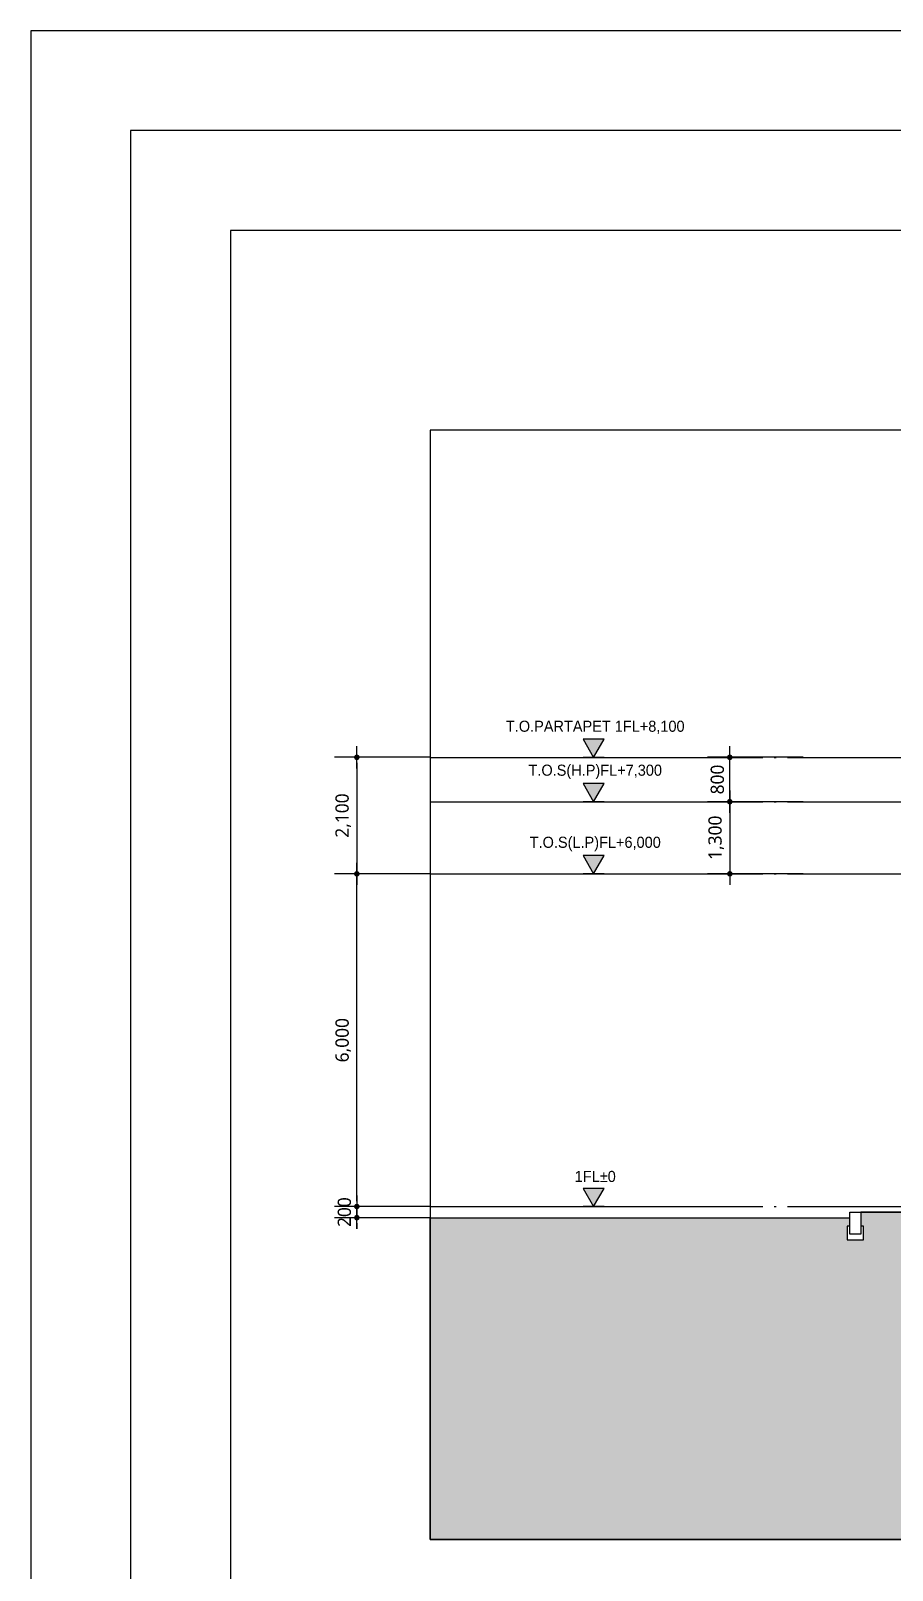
# Model space of a CAD drawing. Header units: millimetres. Extents: x 0 to 672800, y 0 to 118800.
# Drawn here: x 38300 to 53830, y 19888 to 47644 of the extents above; entities that cross this region are included whole.
import ezdxf
from ezdxf.enums import TextEntityAlignment as Align

# ---------------------------------------------------------------- set-up
doc = ezdxf.new("R2010")
doc.units = ezdxf.units.MM
doc.header["$LTSCALE"] = 200
doc.linetypes.add('CEN-GAUN', pattern=[32.2, 30, -1, 0.2, -1])
doc.layers.get('DEFPOINTS').update_dxf_attribs({"color": 137})
for name, color, linetype in [('A-CON', 2, 'Continuous'), ('AA-ELEV-PCN7', 7, 'Continuous'), ('CEN', 1, 'CEN-GAUN'), ('SOL-253', 253, 'Continuous'), ('WAL', 3, 'Continuous')]:
    doc.layers.add(name, color=color, linetype=linetype)
doc.layers.add('check', color=61, linetype='Continuous', plot=False)
doc.styles.add('돋움', font='')
doc.styles.add('맑은고딕', font='malgun.ttf')
doc.styles.get('돋움').set_extended_font_data('Dotum')
doc.dimstyles.new('CJAK', dxfattribs={"dimscale": 200, "dimtxt": 1.2, "dimasz": 0.5, "dimexe": 2, "dimexo": 3, "dimgap": 0.5, "dimtad": 1, "dimdec": 0, "dimzin": 1, "dimdsep": 46, "dimlunit": 6, "dimtxsty": '맑은고딕', "dimblk": 'CJDOT', "dimcen": 0.09, "dimdle": 1, "dimclrd": 256, "dimclre": 256, "dimclrt": 256, "dimadec": 0, "dimazin": 0, "dimtfac": 1, "dimtdec": 0, "dimtix": 1, "dimtmove": 2, "dimatfit": 3, "dimldrblk": 'CJDOT', "dimfxl": 1, "dimtolj": 1, "dimtzin": 1, "dimarcsym": 0})

# ---------------------------------------------------------------- blocks, each defined once
blk = doc.blocks.new('CJDOT')
blk.add_line((-2, 0), (2, 0))
at = {"const_width": 0.5}
blk.add_lwpolyline([(-0.25, 0, 1), (0.25, 0, 1)], format="xyb", close=True, dxfattribs=at)
blk = doc.blocks.new('*D255')
at = {"layer": 'check', "lineweight": -2, "transparency": 16777216}
for p, q in [((45500, 32444), (43778, 32444)), ((44178, 26544), (44178, 32344)), ((45500, 26444), (43778, 26444))]:
    blk.add_line(p, q, dxfattribs=at)
at = {"layer": 'DEFPOINTS', "color": 0, "transparency": 16777216}
for p in [(44178, 32444), (46100, 32444), (46100, 26444)]:
    blk.add_point(p, dxfattribs=at)
at = {"layer": 'check', "lineweight": -2, "transparency": 16777216, "xscale": 100, "yscale": 100, "zscale": 100}
for p, rotation in [((44178, 32444), 90), ((44178, 26444), 270)]:
    blk.add_blockref('CJDOT', p, dxfattribs=dict(at, rotation=rotation))
at = {"layer": 'check', "transparency": 16777216, "insert": (43934, 29444), "char_height": 240, "attachment_point": 5, "rotation": 90, "style": '맑은고딕'}
blk.add_mtext('\\A1;6,000', dxfattribs=at)
blk = doc.blocks.new('단면레벨-1')
at = {"layer": 'DEFPOINTS'}
blk.add_hatch(color=256, dxfattribs=at).paths.add_polyline_path([(2176.32, 144.32), (2178.59, 148.25), (2174.05, 148.25)])
for p, q in [((2174.05, 148.25), (2176.32, 144.32)), ((2178.59, 148.25), (2174.05, 148.25)), ((2176.32, 144.32), (2178.59, 148.25)), ((2178.59, 144.32), (2174.05, 144.32))]:
    blk.add_line(p, q, dxfattribs=at)
at = {"layer": 'DEFPOINTS', "style": '돋움'}
blk.add_attdef('GL.+1500', text='', height=2.81, dxfattribs=at).set_placement((2176.69, 150.85), align=Align.MIDDLE)
blk = doc.blocks.new('*D256')
at = {"layer": 'check', "lineweight": -2, "transparency": 16777216}
for p, q in [((45500, 34544), (43778, 34544)), ((44178, 34444), (44178, 32544)), ((45500, 32444), (43778, 32444))]:
    blk.add_line(p, q, dxfattribs=at)
at = {"layer": 'DEFPOINTS', "color": 0, "transparency": 16777216}
for p in [(46100, 34544), (44178, 32444), (46100, 32444)]:
    blk.add_point(p, dxfattribs=at)
at = {"layer": 'check', "lineweight": -2, "transparency": 16777216, "xscale": 100, "yscale": 100, "zscale": 100}
for p, rotation in [((44178, 34544), 90), ((44178, 32444), 270)]:
    blk.add_blockref('CJDOT', p, dxfattribs=dict(at, rotation=rotation))
at = {"layer": 'check', "transparency": 16777216, "insert": (43933, 33494), "char_height": 240, "attachment_point": 5, "rotation": 90, "style": '맑은고딕'}
blk.add_mtext('\\A1;2,100', dxfattribs=at)
blk = doc.blocks.new('*D257')
at = {"layer": 'check', "lineweight": -2, "transparency": 16777216}
for p, q in [((52224, 33744), (50502, 33744)), ((50902, 33644), (50902, 32544)), ((52224, 32444), (50502, 32444))]:
    blk.add_line(p, q, dxfattribs=at)
at = {"layer": 'DEFPOINTS', "color": 0, "transparency": 16777216}
for p in [(52824, 33744), (50902, 32444), (52824, 32444)]:
    blk.add_point(p, dxfattribs=at)
at = {"layer": 'check', "lineweight": -2, "transparency": 16777216, "xscale": 100, "yscale": 100, "zscale": 100}
for p, rotation in [((50902, 33744), 90), ((50902, 32444), 270)]:
    blk.add_blockref('CJDOT', p, dxfattribs=dict(at, rotation=rotation))
at = {"layer": 'check', "transparency": 16777216, "insert": (50657, 33094), "char_height": 240, "attachment_point": 5, "rotation": 90, "style": '맑은고딕'}
blk.add_mtext('\\A1;1,300', dxfattribs=at)
blk = doc.blocks.new('*D225')
at = {"layer": 'check', "lineweight": -2, "transparency": 16777216}
for p, q in [((52224, 34544), (50502, 34544)), ((50902, 33844), (50902, 34444)), ((52224, 33744), (50502, 33744))]:
    blk.add_line(p, q, dxfattribs=at)
at = {"layer": 'DEFPOINTS', "color": 0, "transparency": 16777216}
for p in [(50902, 34544), (52824, 34544), (52824, 33744)]:
    blk.add_point(p, dxfattribs=at)
at = {"layer": 'check', "lineweight": -2, "transparency": 16777216, "xscale": 100, "yscale": 100, "zscale": 100}
for p, rotation in [((50902, 34544), 90), ((50902, 33744), 270)]:
    blk.add_blockref('CJDOT', p, dxfattribs=dict(at, rotation=rotation))
at = {"layer": 'check', "transparency": 16777216, "insert": (50678, 34144), "char_height": 240, "attachment_point": 5, "rotation": 90, "style": '맑은고딕'}
blk.add_mtext('\\A1;800', dxfattribs=at)
blk = doc.blocks.new('*D200')
at = {"layer": 'check', "lineweight": -2, "transparency": 16777216}
for p, q in [((45500, 26444), (43778, 26444)), ((44178, 26544), (44178, 26644)), ((44178, 26444), (44178, 26244)), ((45500, 26244), (43778, 26244)), ((44178, 26144), (44178, 26044))]:
    blk.add_line(p, q, dxfattribs=at)
at = {"layer": 'DEFPOINTS', "color": 0, "transparency": 16777216}
for p in [(46100, 26444), (44178, 26244), (46100, 26244)]:
    blk.add_point(p, dxfattribs=at)
at = {"layer": 'check', "lineweight": -2, "transparency": 16777216, "xscale": 100, "yscale": 100, "zscale": 100}
for p, rotation in [((44178, 26444), 270), ((44178, 26244), 90)]:
    blk.add_blockref('CJDOT', p, dxfattribs=dict(at, rotation=rotation))
at = {"layer": 'check', "transparency": 16777216, "insert": (43954, 26344), "char_height": 240, "attachment_point": 5, "rotation": 90, "style": '맑은고딕'}
blk.add_mtext('\\A1;200', dxfattribs=at)

msp = doc.modelspace()

# ---------------------------------------------------------------- hatches: boundary and pattern name
at = {"layer": 'SOL-253'}
h = msp.add_hatch(color=256, dxfattribs=at)
h.dxf.hatch_style = 1
h.paths.add_polyline_path([(110500, 26243.6), (100500, 26243.6), (100500, 25543.6), (100550, 25543.6), (100550, 25393.6), (99750, 25393.4), (99750, 25533.6), (99250, 25533.6), (99150, 25533.6), (99150, 25593.6), (99250, 25593.6), (99250, 25983.6), (56750, 25983.6), (56750, 25593.6), (56850, 25593.6), (56850, 25533.6), (56250, 25533.6), (56250, 25493.6), (55450, 25493.6), (55450, 25643.6), (55500, 25643.6), (55500, 26343.6), (53265, 26343.6), (53265, 26093.6), (53315, 26093.6), (53315, 25843.6), (53015, 25843.6), (53015, 26093.6), (53065, 26093.6), (53065, 26243.6), (45500, 26243.6), (45500, 20443.6), (110500, 20443.6)])

# ---------------------------------------------------------------- linework, layer by layer
at = {"layer": 'A-CON'}
for p, q in [((45500, 26243.6), (53065, 26243.6)), ((56065, 26343.6), (53265, 26343.6))]:
    msp.add_line(p, q, dxfattribs=at)
at = {"layer": 'AA-ELEV-PCN7'}
msp.add_lwpolyline([(53065, 26093.6), (53015, 26093.6), (53015, 25843.6), (53315, 25843.6), (53315, 26093.6), (53265, 26093.6)], dxfattribs=at)
at = {"layer": 'CEN'}
for p, q in [((45500, 34543.6), (110500, 34543.6)), ((45500, 33743.6), (110500, 33743.6)), ((45500, 32443.6), (110500, 32443.6)), ((45500, 26443.6), (110500, 26443.6))]:
    msp.add_line(p, q, dxfattribs=at)
at = {"layer": 'DEFPOINTS'}
for points in [[(38300, 47643.6), (38300, 13243.6), (117700, 13243.6), (117700, 47643.6)], [(40100, 45843.6), (40100, 15043.6), (115900, 15043.6), (115900, 45843.6)], [(41900, 44043.6), (41900, 16843.6), (114100, 16843.6), (114100, 44043.6)], [(45500, 40443.6), (45500, 20443.6), (110500, 20443.6), (110500, 40443.6)]]:
    msp.add_lwpolyline(points, close=True, dxfattribs=at)
at = {"layer": 'SOL-253'}
msp.add_lwpolyline([(110500, 20443.6), (45500, 20443.6), (45500, 26243.6), (53065, 26243.6), (53065, 26343.6), (56065, 26343.6), (56065, 26193.6), (56200, 26193.6), (56200, 25593.6), (56100, 25593.6), (56100, 25533.6), (56850, 25533.6), (56850, 25593.6), (56750, 25593.6), (56750, 25983.6), (99250, 25983.6)], dxfattribs=at)
at = {"layer": 'WAL'}
msp.add_lwpolyline([(53265, 25943.6), (53065, 25943.6), (53065, 26343.6), (53265, 26343.6)], close=True, dxfattribs=at)

# ---------------------------------------------------------------- block references
at = {"layer": 'DEFPOINTS'}
ref = msp.add_blockref('단면레벨-1', (-132914.6, 22516.9), dxfattribs=dict(at, xscale=83.33333333333333, yscale=83.33333333333333, zscale=83.33333333333333))
ref.add_attrib('GL.+1500', 'T.O.PARTAPET 1FL+8,100', dxfattribs={"height": 200, "style": '돋움'}).set_placement((48476.1, 35087.4), align=Align.MIDDLE)
ref = msp.add_blockref('단면레벨-1', (-132914.6, 21716.9), dxfattribs=dict(at, xscale=83.33333333333333, yscale=83.33333333333333, zscale=83.33333333333333))
ref.add_attrib('GL.+1500', 'T.O.S(H.P)FL+7,300', dxfattribs={"height": 200, "style": '돋움'}).set_placement((48476.1, 34287.4), align=Align.MIDDLE)
ref = msp.add_blockref('단면레벨-1', (-132914.6, 20416.9), dxfattribs=dict(at, xscale=83.33333333333333, yscale=83.33333333333333, zscale=83.33333333333333))
ref.add_attrib('GL.+1500', 'T.O.S(L.P)FL+6,000', dxfattribs={"height": 200, "style": '돋움'}).set_placement((48476.1, 32987.4), align=Align.MIDDLE)
ref = msp.add_blockref('단면레벨-1', (-132914.6, 14416.9), dxfattribs=dict(at, xscale=83.33333333333333, yscale=83.33333333333333, zscale=83.33333333333333))
ref.add_attrib('GL.+1500', '1FL±0', dxfattribs={"height": 200, "style": '돋움'}).set_placement((48476.1, 26987.4), align=Align.MIDDLE)

# ---------------------------------------------------------------- dimensions: what is measured, and where the dimension line sits
at = {"layer": 'check'}
for base, p1, p2, angle, picture, middle in [((44177.8, 32443.6), (46100, 34543.6), (46100, 32443.6), 270, '*D256', (43933, 33493.6)), ((50901.6, 34543.6), (52823.8, 33743.6), (52823.8, 34543.6), 90, '*D225', (50677.6, 34143.6)), ((50901.6, 32443.6), (52823.8, 33743.6), (52823.8, 32443.6), 270, '*D257', (50656.8, 33093.6)), ((44177.8, 32443.6), (46100, 26443.6), (46100, 32443.6), 90, '*D255', (43933.7, 29443.6)), ((44177.8, 26243.6), (46100, 26443.6), (46100, 26243.6), 270, '*D200', (43953.8, 26343.6))]:
    dim = msp.add_linear_dim(base=base, p1=p1, p2=p2, angle=angle, dimstyle='CJAK', dxfattribs=at)
    dim.commit()
    dim.dimension.update_dxf_attribs({"geometry": picture, "text_midpoint": middle})

doc.saveas('drawing.dxf')
